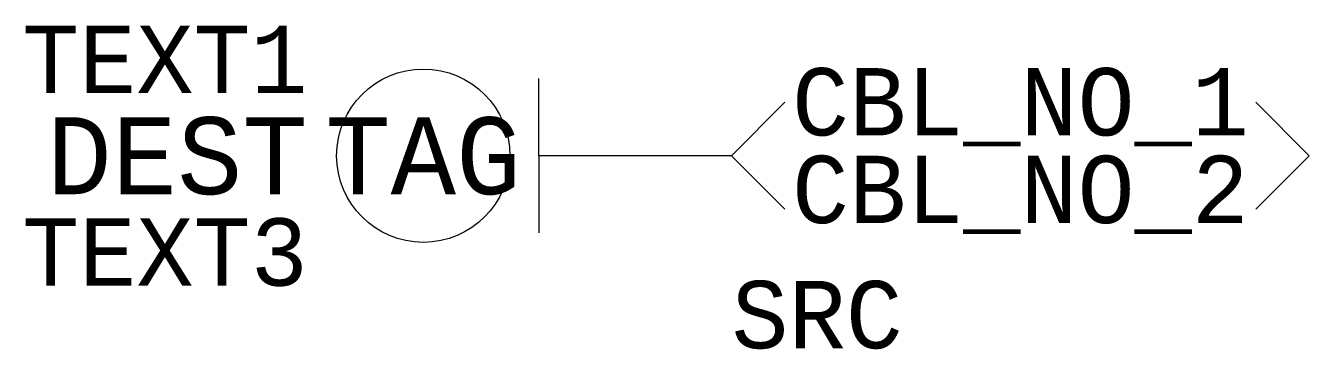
# Model space of a CAD drawing. Header units: millimetres. Extents: x -33.3 to 0, y -5 to 3.4.
import ezdxf
from ezdxf.enums import TextEntityAlignment as Align

# ---------------------------------------------------------------- set-up
doc = ezdxf.new("R2010")
doc.units = ezdxf.units.MM
doc.header["$LTSCALE"] = 0.5
doc.header["$MEASUREMENT"] = 0
doc.layers.get('0').update_dxf_attribs({"linetype": 'CONTINUOUS'})
for name, color, linetype in [('AV-CABL', 4, 'CONTINUOUS'), ('AV-CONN', 105, 'CONTINUOUS'), ('AV-TEXT', 50, 'CONTINUOUS')]:
    doc.layers.add(name, color=color, linetype=linetype)
doc.styles.add('CURT STANDARD', font='consola.ttf')

# ---------------------------------------------------------------- blocks, each defined once
blk = doc.blocks.new('A$C423f8270')
at = {"layer": 'AV-CONN'}
for p, q in [((-15, 0), (-13.611, 1.389)), ((-1.389, 1.389), (0, 0)), ((-15, 0), (-13.611, -1.389)), ((0, 0), (-1.389, -1.389))]:
    blk.add_line(p, q, dxfattribs=at)
at = {"style": 'CURT STANDARD', "flags": 1}
for tag, p in [('SRC', (-15, -5)), ('DEST', (-15, -10))]:
    blk.add_attdef(tag, p, '', height=2, dxfattribs=at)
at = {"layer": 'AV-TEXT', "style": 'CURT STANDARD'}
blk.add_attdef('CBL_NO_1', text='', height=1.75, dxfattribs=at).set_placement((-7.5, 0), align=Align.BOTTOM_CENTER)
blk.add_attdef('CBL_NO_2', text='', height=1.75, dxfattribs=at).set_placement((-7.5, 0), align=Align.TOP_CENTER)

msp = doc.modelspace()

# ---------------------------------------------------------------- linework, layer by layer
at = {"layer": 'AV-CABL'}
msp.add_line((-20, 0), (-20, -2), dxfattribs=at)
for points in [[(-20, 0), (-20, 2)], [(-15, 0), (-20, 0)]]:
    msp.add_lwpolyline(points, dxfattribs=at)
at = {"layer": 'AV-CONN'}
for p, q in [((-15, 0), (-13.611, 1.389)), ((-1.389, 1.389), (0, 0)), ((-15, 0), (-13.611, -1.389)), ((0, 0), (-1.389, -1.389))]:
    msp.add_line(p, q, dxfattribs=at)
msp.add_circle((-23, 0), 2.25, dxfattribs=at)

# ---------------------------------------------------------------- block references
msp.add_blockref('A$C423f8270', (0, 0))

# ---------------------------------------------------------------- texts
at = {"style": 'CURT STANDARD', "flags": 1}
msp.add_attdef('SRC', (-15, -5), '', height=1.75, dxfattribs=at)
at = {"layer": 'AV-TEXT', "style": 'CURT STANDARD'}
for tag, height, p in [('TEXT1', 1.75, (-26, 2.5)), ('DEST', 2, (-26, 0)), ('TEXT3', 1.75, (-26, -2.5))]:
    msp.add_attdef(tag, text='', height=height, dxfattribs=at).set_placement(p, align=Align.MIDDLE_RIGHT)
msp.add_attdef('CBL_NO_1', text='', height=1.75, dxfattribs=at).set_placement((-7.5, 0), align=Align.BOTTOM_CENTER)
msp.add_attdef('TAG', text='L', height=2, dxfattribs=at).set_placement((-23, 0), align=Align.MIDDLE)
msp.add_attdef('CBL_NO_2', text='', height=1.75, dxfattribs=at).set_placement((-7.5, 0), align=Align.TOP_CENTER)

doc.saveas('drawing.dxf')
